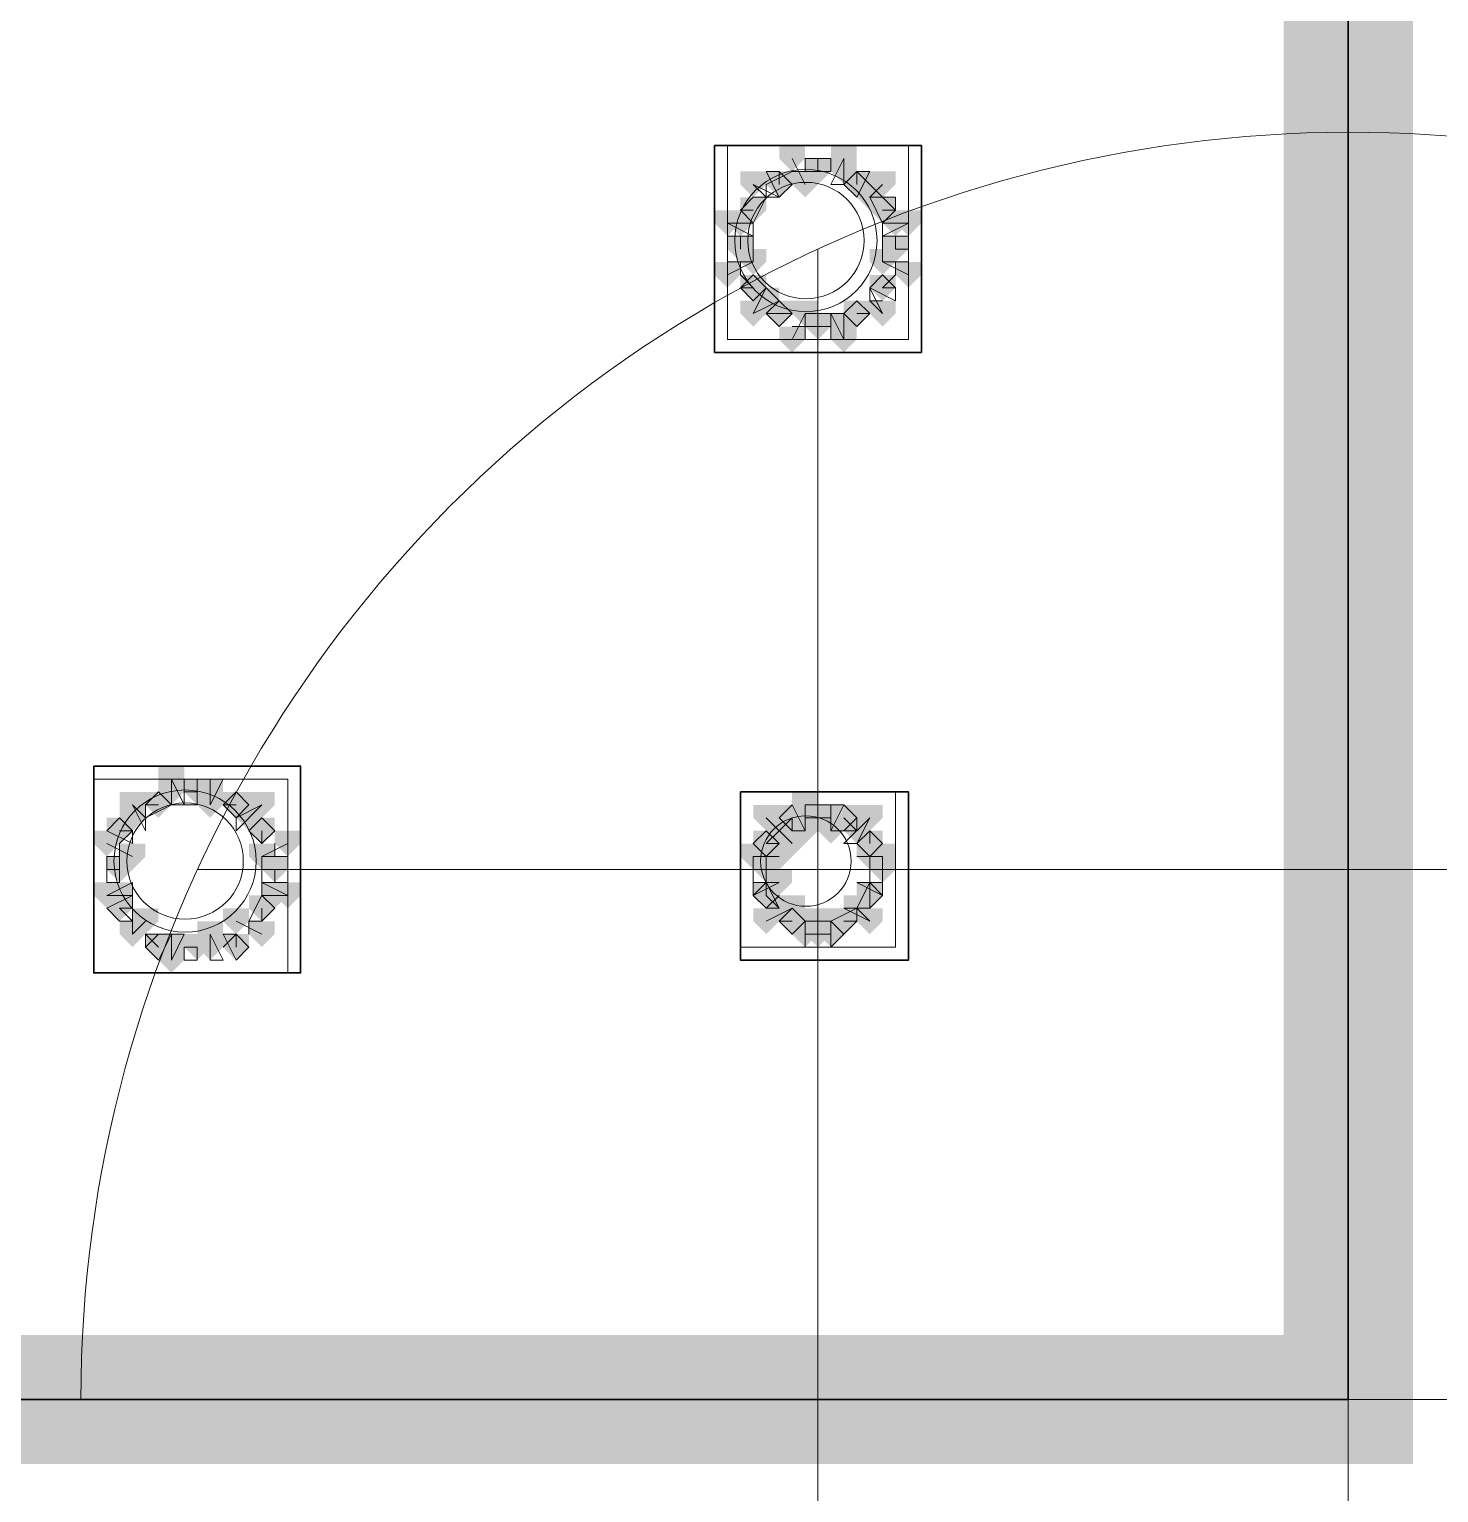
# Model space of a CAD drawing. Header units: millimetres. Extents: x 2315 to 4619, y 1334 to 1897.
# Drawn here: x 3969.79 to 3976.45, y 1541.26 to 1548.17 of the extents above; entities that cross this region are included whole.
import ezdxf

# ---------------------------------------------------------------- set-up
doc = ezdxf.new("R2010")
doc.units = ezdxf.units.MM
for name, color, linetype, true_color in [('PDF_10', 7, 'Continuous', 0x00b85c), ('PDF_AXIS', 7, 'Continuous', 0x00b85c), ('PDF_柱构件', 7, 'Continuous', 0x00b85c), ('PDF_转运站初步方案', 7, 'Continuous', 0x00b85c)]:
    doc.layers.add(name, color=color, linetype=linetype, true_color=true_color)
doc.layers.add('PDF_中心线层', color=1, linetype='Continuous')
doc.layers.add('PDF_粗实线层', color=7, linetype='Continuous')

msp = doc.modelspace()

# ---------------------------------------------------------------- hatches: boundary and pattern name
at = {"layer": 'PDF_10', "transparency": 33554559}
for points in [[(3973.5198, 1547.5601), (3973.4588, 1547.5601), (3973.4588, 1547.499), (3973.5198, 1547.4379), (3973.5809, 1547.499), (3973.5809, 1547.5601)], [(3973.5198, 1547.5601), (3973.4588, 1547.5601), (3973.4588, 1547.499), (3973.5198, 1547.4379), (3973.5809, 1547.499), (3973.5809, 1547.5601)], [(3973.3366, 1547.499), (3973.2755, 1547.499), (3973.2755, 1547.4379), (3973.3366, 1547.3768), (3973.3977, 1547.4379), (3973.3977, 1547.499)], [(3973.3366, 1547.499), (3973.2755, 1547.499), (3973.2755, 1547.4379), (3973.3366, 1547.3768), (3973.3977, 1547.4379), (3973.3977, 1547.499)], [(3973.7031, 1547.499), (3973.642, 1547.499), (3973.642, 1547.4379), (3973.7031, 1547.3768), (3973.7642, 1547.4379), (3973.7642, 1547.499)], [(3973.7031, 1547.499), (3973.642, 1547.499), (3973.642, 1547.4379), (3973.7031, 1547.3768), (3973.7642, 1547.4379), (3973.7642, 1547.499)], [(3973.2144, 1547.3768), (3973.1533, 1547.3768), (3973.1533, 1547.3157), (3973.2144, 1547.2547), (3973.2755, 1547.3157), (3973.2755, 1547.3768)], [(3973.2144, 1547.3768), (3973.1533, 1547.3768), (3973.1533, 1547.3157), (3973.2144, 1547.2547), (3973.2755, 1547.3157), (3973.2755, 1547.3768)], [(3973.8252, 1547.3768), (3973.7642, 1547.3768), (3973.7642, 1547.3157), (3973.8252, 1547.2547), (3973.8863, 1547.3157), (3973.8863, 1547.3768)], [(3973.8252, 1547.3768), (3973.7642, 1547.3768), (3973.7642, 1547.3157), (3973.8252, 1547.2547), (3973.8863, 1547.3157), (3973.8863, 1547.3768)], [(3973.1533, 1547.1936), (3973.0923, 1547.1936), (3973.0923, 1547.1325), (3973.1533, 1547.0714), (3973.2144, 1547.1325), (3973.2144, 1547.1936)], [(3973.1533, 1547.1936), (3973.0923, 1547.1936), (3973.0923, 1547.1325), (3973.1533, 1547.0714), (3973.2144, 1547.1325), (3973.2144, 1547.1936)], [(3973.1533, 1547.1936), (3973.0923, 1547.1936), (3973.0923, 1547.1325), (3973.1533, 1547.0714), (3973.2144, 1547.1325), (3973.2144, 1547.1936)], [(3973.8863, 1547.1936), (3973.8252, 1547.1936), (3973.8252, 1547.1325), (3973.8863, 1547.0714), (3973.9474, 1547.1325), (3973.9474, 1547.1936)], [(3973.8863, 1547.1936), (3973.8252, 1547.1936), (3973.8252, 1547.1325), (3973.8863, 1547.0714), (3973.9474, 1547.1325), (3973.9474, 1547.1936)], [(3973.2144, 1547.0103), (3973.1533, 1547.0103), (3973.1533, 1546.9493), (3973.2144, 1546.8882), (3973.2755, 1546.9493), (3973.2755, 1547.0103)], [(3973.2144, 1547.0103), (3973.1533, 1547.0103), (3973.1533, 1546.9493), (3973.2144, 1546.8882), (3973.2755, 1546.9493), (3973.2755, 1547.0103)], [(3973.8252, 1547.0103), (3973.7642, 1547.0103), (3973.7642, 1546.9493), (3973.8252, 1546.8882), (3973.8863, 1546.9493), (3973.8863, 1547.0103)], [(3973.8252, 1547.0103), (3973.7642, 1547.0103), (3973.7642, 1546.9493), (3973.8252, 1546.8882), (3973.8863, 1546.9493), (3973.8863, 1547.0103)], [(3973.3366, 1546.8882), (3973.2755, 1546.8882), (3973.2755, 1546.8271), (3973.3366, 1546.766), (3973.3977, 1546.8271), (3973.3977, 1546.8882)], [(3973.3366, 1546.8882), (3973.2755, 1546.8882), (3973.2755, 1546.8271), (3973.3366, 1546.766), (3973.3977, 1546.8271), (3973.3977, 1546.8882)], [(3973.3366, 1546.8882), (3973.2755, 1546.8882), (3973.2755, 1546.8271), (3973.3366, 1546.766), (3973.3977, 1546.8271), (3973.3977, 1546.8882)], [(3973.7031, 1546.8882), (3973.642, 1546.8882), (3973.642, 1546.8271), (3973.7031, 1546.766), (3973.7642, 1546.8271), (3973.7642, 1546.8882)], [(3973.7031, 1546.8882), (3973.642, 1546.8882), (3973.642, 1546.8271), (3973.7031, 1546.766), (3973.7642, 1546.8271), (3973.7642, 1546.8882)], [(3973.7031, 1546.8882), (3973.642, 1546.8882), (3973.642, 1546.8271), (3973.7031, 1546.766), (3973.7642, 1546.8271), (3973.7642, 1546.8882)], [(3973.5198, 1546.8271), (3973.4588, 1546.8271), (3973.4588, 1546.766), (3973.5198, 1546.7049), (3973.5809, 1546.766), (3973.5809, 1546.8271)], [(3973.5198, 1546.8271), (3973.4588, 1546.8271), (3973.4588, 1546.766), (3973.5198, 1546.7049), (3973.5809, 1546.766), (3973.5809, 1546.8271)], [(3973.5198, 1546.8271), (3973.4588, 1546.8271), (3973.4588, 1546.766), (3973.5198, 1546.7049), (3973.5809, 1546.766), (3973.5809, 1546.8271)], [(3970.5879, 1544.6282), (3970.5269, 1544.6282), (3970.5269, 1544.5671), (3970.5879, 1544.506), (3970.649, 1544.5671), (3970.649, 1544.6282)], [(3970.5879, 1544.6282), (3970.5269, 1544.6282), (3970.5269, 1544.5671), (3970.5879, 1544.506), (3970.649, 1544.5671), (3970.649, 1544.6282)], [(3970.5879, 1544.6282), (3970.5269, 1544.6282), (3970.5269, 1544.5671), (3970.5879, 1544.506), (3970.649, 1544.5671), (3970.649, 1544.6282)], [(3970.4047, 1544.5671), (3970.3436, 1544.5671), (3970.3436, 1544.506), (3970.4047, 1544.4449), (3970.4658, 1544.506), (3970.4658, 1544.5671)], [(3970.4047, 1544.5671), (3970.3436, 1544.5671), (3970.3436, 1544.506), (3970.4047, 1544.4449), (3970.4658, 1544.506), (3970.4658, 1544.5671)], [(3970.7712, 1544.5671), (3970.7101, 1544.5671), (3970.7101, 1544.506), (3970.7712, 1544.4449), (3970.8323, 1544.506), (3970.8323, 1544.5671)], [(3970.7712, 1544.5671), (3970.7101, 1544.5671), (3970.7101, 1544.506), (3970.7712, 1544.4449), (3970.8323, 1544.506), (3970.8323, 1544.5671)], [(3970.7712, 1544.5671), (3970.7101, 1544.5671), (3970.7101, 1544.506), (3970.7712, 1544.4449), (3970.8323, 1544.506), (3970.8323, 1544.5671)], [(3973.3977, 1544.506), (3973.3366, 1544.506), (3973.3366, 1544.4449), (3973.3977, 1544.3839), (3973.4588, 1544.4449), (3973.4588, 1544.506)], [(3973.3977, 1544.506), (3973.3366, 1544.506), (3973.3366, 1544.4449), (3973.3977, 1544.3839), (3973.4588, 1544.4449), (3973.4588, 1544.506)], [(3973.5198, 1544.506), (3973.4588, 1544.506), (3973.4588, 1544.4449), (3973.5198, 1544.3839), (3973.5809, 1544.4449), (3973.5809, 1544.506)], [(3973.5198, 1544.506), (3973.4588, 1544.506), (3973.4588, 1544.4449), (3973.5198, 1544.3839), (3973.5809, 1544.4449), (3973.5809, 1544.506)], [(3973.642, 1544.506), (3973.5809, 1544.506), (3973.5809, 1544.4449), (3973.642, 1544.3839), (3973.7031, 1544.4449), (3973.7031, 1544.506)], [(3973.642, 1544.506), (3973.5809, 1544.506), (3973.5809, 1544.4449), (3973.642, 1544.3839), (3973.7031, 1544.4449), (3973.7031, 1544.506)], [(3970.2215, 1544.4449), (3970.1604, 1544.4449), (3970.1604, 1544.3839), (3970.2215, 1544.3228), (3970.2825, 1544.3839), (3970.2825, 1544.4449)], [(3970.2215, 1544.4449), (3970.1604, 1544.4449), (3970.1604, 1544.3839), (3970.2215, 1544.3228), (3970.2825, 1544.3839), (3970.2825, 1544.4449)], [(3970.8933, 1544.4449), (3970.8323, 1544.4449), (3970.8323, 1544.3839), (3970.8933, 1544.3228), (3970.9544, 1544.3839), (3970.9544, 1544.4449)], [(3970.8933, 1544.4449), (3970.8323, 1544.4449), (3970.8323, 1544.3839), (3970.8933, 1544.3228), (3970.9544, 1544.3839), (3970.9544, 1544.4449)], [(3970.8933, 1544.4449), (3970.8323, 1544.4449), (3970.8323, 1544.3839), (3970.8933, 1544.3228), (3970.9544, 1544.3839), (3970.9544, 1544.4449)], [(3973.2755, 1544.3839), (3973.2144, 1544.3839), (3973.2144, 1544.3228), (3973.2755, 1544.2617), (3973.3366, 1544.3228), (3973.3366, 1544.3839)], [(3973.2755, 1544.3839), (3973.2144, 1544.3839), (3973.2144, 1544.3228), (3973.2755, 1544.2617), (3973.3366, 1544.3228), (3973.3366, 1544.3839)], [(3973.7642, 1544.3839), (3973.7031, 1544.3839), (3973.7031, 1544.3228), (3973.7642, 1544.2617), (3973.8252, 1544.3228), (3973.8252, 1544.3839)], [(3973.7642, 1544.3839), (3973.7031, 1544.3839), (3973.7031, 1544.3228), (3973.7642, 1544.2617), (3973.8252, 1544.3228), (3973.8252, 1544.3839)], [(3973.7642, 1544.3839), (3973.7031, 1544.3839), (3973.7031, 1544.3228), (3973.7642, 1544.2617), (3973.8252, 1544.3228), (3973.8252, 1544.3839)], [(3970.2215, 1544.2617), (3970.1604, 1544.2617), (3970.1604, 1544.2006), (3970.2215, 1544.1395), (3970.2825, 1544.2006), (3970.2825, 1544.2617)], [(3970.2215, 1544.2617), (3970.1604, 1544.2617), (3970.1604, 1544.2006), (3970.2215, 1544.1395), (3970.2825, 1544.2006), (3970.2825, 1544.2617)], [(3970.9544, 1544.2617), (3970.8933, 1544.2617), (3970.8933, 1544.2006), (3970.9544, 1544.1395), (3971.0155, 1544.2006), (3971.0155, 1544.2617)], [(3970.9544, 1544.2617), (3970.8933, 1544.2617), (3970.8933, 1544.2006), (3970.9544, 1544.1395), (3971.0155, 1544.2006), (3971.0155, 1544.2617)], [(3973.2755, 1544.2617), (3973.2144, 1544.2617), (3973.2144, 1544.2006), (3973.2755, 1544.1395), (3973.3366, 1544.2006), (3973.3366, 1544.2617)], [(3973.2755, 1544.2617), (3973.2144, 1544.2617), (3973.2144, 1544.2006), (3973.2755, 1544.1395), (3973.3366, 1544.2006), (3973.3366, 1544.2617)], [(3973.8252, 1544.2617), (3973.7642, 1544.2617), (3973.7642, 1544.2006), (3973.8252, 1544.1395), (3973.8863, 1544.2006), (3973.8863, 1544.2617)], [(3973.8252, 1544.2617), (3973.7642, 1544.2617), (3973.7642, 1544.2006), (3973.8252, 1544.1395), (3973.8863, 1544.2006), (3973.8863, 1544.2617)], [(3973.2755, 1544.1395), (3973.2144, 1544.1395), (3973.2144, 1544.0784), (3973.2755, 1544.0174), (3973.3366, 1544.0784), (3973.3366, 1544.1395)], [(3973.2755, 1544.1395), (3973.2144, 1544.1395), (3973.2144, 1544.0784), (3973.2755, 1544.0174), (3973.3366, 1544.0784), (3973.3366, 1544.1395)], [(3973.7642, 1544.1395), (3973.7031, 1544.1395), (3973.7031, 1544.0784), (3973.7642, 1544.0174), (3973.8252, 1544.0784), (3973.8252, 1544.1395)], [(3973.7642, 1544.1395), (3973.7031, 1544.1395), (3973.7031, 1544.0784), (3973.7642, 1544.0174), (3973.8252, 1544.0784), (3973.8252, 1544.1395)], [(3970.2215, 1544.0784), (3970.1604, 1544.0784), (3970.1604, 1544.0174), (3970.2215, 1543.9563), (3970.2825, 1544.0174), (3970.2825, 1544.0784)], [(3970.2215, 1544.0784), (3970.1604, 1544.0784), (3970.1604, 1544.0174), (3970.2215, 1543.9563), (3970.2825, 1544.0174), (3970.2825, 1544.0784)], [(3970.8933, 1544.0784), (3970.8323, 1544.0784), (3970.8323, 1544.0174), (3970.8933, 1543.9563), (3970.9544, 1544.0174), (3970.9544, 1544.0784)], [(3970.8933, 1544.0784), (3970.8323, 1544.0784), (3970.8323, 1544.0174), (3970.8933, 1543.9563), (3970.9544, 1544.0174), (3970.9544, 1544.0784)], [(3970.8933, 1544.0784), (3970.8323, 1544.0784), (3970.8323, 1544.0174), (3970.8933, 1543.9563), (3970.9544, 1544.0174), (3970.9544, 1544.0784)], [(3973.3977, 1544.0174), (3973.3366, 1544.0174), (3973.3366, 1543.9563), (3973.3977, 1543.8952), (3973.4588, 1543.9563), (3973.4588, 1544.0174)], [(3973.3977, 1544.0174), (3973.3366, 1544.0174), (3973.3366, 1543.9563), (3973.3977, 1543.8952), (3973.4588, 1543.9563), (3973.4588, 1544.0174)], [(3973.3977, 1544.0174), (3973.3366, 1544.0174), (3973.3366, 1543.9563), (3973.3977, 1543.8952), (3973.4588, 1543.9563), (3973.4588, 1544.0174)], [(3973.642, 1544.0174), (3973.5809, 1544.0174), (3973.5809, 1543.9563), (3973.642, 1543.8952), (3973.7031, 1543.9563), (3973.7031, 1544.0174)], [(3973.642, 1544.0174), (3973.5809, 1544.0174), (3973.5809, 1543.9563), (3973.642, 1543.8952), (3973.7031, 1543.9563), (3973.7031, 1544.0174)], [(3973.5198, 1543.9563), (3973.4588, 1543.9563), (3973.4588, 1543.8952), (3973.5198, 1543.8341), (3973.5809, 1543.8952), (3973.5809, 1543.9563)], [(3973.5198, 1543.9563), (3973.4588, 1543.9563), (3973.4588, 1543.8952), (3973.5198, 1543.8341), (3973.5809, 1543.8952), (3973.5809, 1543.9563)], [(3970.4047, 1543.8952), (3970.3436, 1543.8952), (3970.3436, 1543.8341), (3970.4047, 1543.773), (3970.4658, 1543.8341), (3970.4658, 1543.8952)], [(3970.4047, 1543.8952), (3970.3436, 1543.8952), (3970.3436, 1543.8341), (3970.4047, 1543.773), (3970.4658, 1543.8341), (3970.4658, 1543.8952)], [(3970.5879, 1543.8952), (3970.5269, 1543.8952), (3970.5269, 1543.8341), (3970.5879, 1543.773), (3970.649, 1543.8341), (3970.649, 1543.8952)], [(3970.5879, 1543.8952), (3970.5269, 1543.8952), (3970.5269, 1543.8341), (3970.5879, 1543.773), (3970.649, 1543.8341), (3970.649, 1543.8952)], [(3970.7712, 1543.8952), (3970.7101, 1543.8952), (3970.7101, 1543.8341), (3970.7712, 1543.773), (3970.8323, 1543.8341), (3970.8323, 1543.8952)], [(3970.7712, 1543.8952), (3970.7101, 1543.8952), (3970.7101, 1543.8341), (3970.7712, 1543.773), (3970.8323, 1543.8341), (3970.8323, 1543.8952)]]:
    msp.add_hatch(color=6, dxfattribs=at).paths.add_polyline_path(points)
at = {"layer": 'PDF_柱构件', "transparency": 33554559}
for points in [[(3973.3977, 1547.6211), (3973.3366, 1547.6211), (3973.3366, 1547.5601), (3973.3977, 1547.499), (3973.4588, 1547.5601), (3973.4588, 1547.6211)], [(3973.642, 1547.6211), (3973.5809, 1547.6211), (3973.5809, 1547.5601), (3973.642, 1547.499), (3973.7031, 1547.5601), (3973.7031, 1547.6211)], [(3973.642, 1547.5601), (3973.5809, 1547.5601), (3973.5809, 1547.499), (3973.642, 1547.4379), (3973.7031, 1547.499), (3973.7031, 1547.5601)], [(3973.2144, 1547.499), (3973.1533, 1547.499), (3973.1533, 1547.4379), (3973.2144, 1547.3768), (3973.2755, 1547.4379), (3973.2755, 1547.499)], [(3973.4588, 1547.499), (3973.3977, 1547.499), (3973.3977, 1547.4379), (3973.4588, 1547.3768), (3973.5198, 1547.4379), (3973.5198, 1547.499)], [(3973.7642, 1547.4379), (3973.7031, 1547.4379), (3973.7031, 1547.3768), (3973.7642, 1547.3157), (3973.8252, 1547.3768), (3973.8252, 1547.4379)], [(3973.8252, 1547.499), (3973.7642, 1547.499), (3973.7642, 1547.4379), (3973.8252, 1547.3768), (3973.8863, 1547.4379), (3973.8863, 1547.499)], [(3973.0923, 1547.3157), (3973.0312, 1547.3157), (3973.0312, 1547.2547), (3973.0923, 1547.1936), (3973.1533, 1547.2547), (3973.1533, 1547.3157)], [(3973.1533, 1547.3157), (3973.0923, 1547.3157), (3973.0923, 1547.2547), (3973.1533, 1547.1936), (3973.2144, 1547.2547), (3973.2144, 1547.3157)], [(3973.8863, 1547.3157), (3973.8252, 1547.3157), (3973.8252, 1547.2547), (3973.8863, 1547.1936), (3973.9474, 1547.2547), (3973.9474, 1547.3157)], [(3973.9474, 1547.3157), (3973.8863, 1547.3157), (3973.8863, 1547.2547), (3973.9474, 1547.1936), (3974.0085, 1547.2547), (3974.0085, 1547.3157)], [(3973.2144, 1547.1325), (3973.1533, 1547.1325), (3973.1533, 1547.0714), (3973.2144, 1547.0103), (3973.2755, 1547.0714), (3973.2755, 1547.1325)], [(3973.8252, 1547.1325), (3973.7642, 1547.1325), (3973.7642, 1547.0714), (3973.8252, 1547.0103), (3973.8863, 1547.0714), (3973.8863, 1547.1325)], [(3973.0923, 1547.0714), (3973.0312, 1547.0714), (3973.0312, 1547.0103), (3973.0923, 1546.9493), (3973.1533, 1547.0103), (3973.1533, 1547.0714)], [(3973.9474, 1547.0714), (3973.8863, 1547.0714), (3973.8863, 1547.0103), (3973.9474, 1546.9493), (3974.0085, 1547.0103), (3974.0085, 1547.0714)], [(3973.2144, 1546.8882), (3973.1533, 1546.8882), (3973.1533, 1546.8271), (3973.2144, 1546.766), (3973.2755, 1546.8271), (3973.2755, 1546.8882)], [(3973.2755, 1546.9493), (3973.2144, 1546.9493), (3973.2144, 1546.8882), (3973.2755, 1546.8271), (3973.3366, 1546.8882), (3973.3366, 1546.9493)], [(3973.4588, 1546.8882), (3973.3977, 1546.8882), (3973.3977, 1546.8271), (3973.4588, 1546.766), (3973.5198, 1546.8271), (3973.5198, 1546.8882)], [(3973.8252, 1546.8882), (3973.7642, 1546.8882), (3973.7642, 1546.8271), (3973.8252, 1546.766), (3973.8863, 1546.8271), (3973.8863, 1546.8882)], [(3973.642, 1546.8271), (3973.5809, 1546.8271), (3973.5809, 1546.766), (3973.642, 1546.7049), (3973.7031, 1546.766), (3973.7031, 1546.8271)], [(3973.3977, 1546.766), (3973.3366, 1546.766), (3973.3366, 1546.7049), (3973.3977, 1546.6439), (3973.4588, 1546.7049), (3973.4588, 1546.766)], [(3973.642, 1546.766), (3973.5809, 1546.766), (3973.5809, 1546.7049), (3973.642, 1546.6439), (3973.7031, 1546.7049), (3973.7031, 1546.766)], [(3970.4658, 1544.6893), (3970.4047, 1544.6893), (3970.4047, 1544.6282), (3970.4658, 1544.5671), (3970.5269, 1544.6282), (3970.5269, 1544.6893)], [(3970.4658, 1544.6282), (3970.4047, 1544.6282), (3970.4047, 1544.5671), (3970.4658, 1544.506), (3970.5269, 1544.5671), (3970.5269, 1544.6282)], [(3970.649, 1544.6282), (3970.5879, 1544.6282), (3970.5879, 1544.5671), (3970.649, 1544.506), (3970.7101, 1544.5671), (3970.7101, 1544.6282)], [(3970.2825, 1544.5671), (3970.2215, 1544.5671), (3970.2215, 1544.506), (3970.2825, 1544.4449), (3970.3436, 1544.506), (3970.3436, 1544.5671)], [(3970.649, 1544.5671), (3970.5879, 1544.5671), (3970.5879, 1544.506), (3970.649, 1544.4449), (3970.7101, 1544.506), (3970.7101, 1544.5671)], [(3970.8933, 1544.5671), (3970.8323, 1544.5671), (3970.8323, 1544.506), (3970.8933, 1544.4449), (3970.9544, 1544.506), (3970.9544, 1544.5671)], [(3973.4588, 1544.5671), (3973.3977, 1544.5671), (3973.3977, 1544.506), (3973.4588, 1544.4449), (3973.5198, 1544.506), (3973.5198, 1544.5671)], [(3970.2825, 1544.506), (3970.2215, 1544.506), (3970.2215, 1544.4449), (3970.2825, 1544.3839), (3970.3436, 1544.4449), (3970.3436, 1544.506)], [(3970.8323, 1544.506), (3970.7712, 1544.506), (3970.7712, 1544.4449), (3970.8323, 1544.3839), (3970.8933, 1544.4449), (3970.8933, 1544.506)], [(3973.2755, 1544.506), (3973.2144, 1544.506), (3973.2144, 1544.4449), (3973.2755, 1544.3839), (3973.3366, 1544.4449), (3973.3366, 1544.506)], [(3973.4588, 1544.506), (3973.3977, 1544.506), (3973.3977, 1544.4449), (3973.4588, 1544.3839), (3973.5198, 1544.4449), (3973.5198, 1544.506)], [(3973.5809, 1544.506), (3973.5198, 1544.506), (3973.5198, 1544.4449), (3973.5809, 1544.3839), (3973.642, 1544.4449), (3973.642, 1544.506)], [(3973.7642, 1544.506), (3973.7031, 1544.506), (3973.7031, 1544.4449), (3973.7642, 1544.3839), (3973.8252, 1544.4449), (3973.8252, 1544.506)], [(3973.3366, 1544.4449), (3973.2755, 1544.4449), (3973.2755, 1544.3839), (3973.3366, 1544.3228), (3973.3977, 1544.3839), (3973.3977, 1544.4449)], [(3973.4588, 1544.4449), (3973.3977, 1544.4449), (3973.3977, 1544.3839), (3973.4588, 1544.3228), (3973.5198, 1544.3839), (3973.5198, 1544.4449)], [(3973.5809, 1544.4449), (3973.5198, 1544.4449), (3973.5198, 1544.3839), (3973.5809, 1544.3228), (3973.642, 1544.3839), (3973.642, 1544.4449)], [(3973.7031, 1544.4449), (3973.642, 1544.4449), (3973.642, 1544.3839), (3973.7031, 1544.3228), (3973.7642, 1544.3839), (3973.7642, 1544.4449)], [(3970.1604, 1544.3839), (3970.0993, 1544.3839), (3970.0993, 1544.3228), (3970.1604, 1544.2617), (3970.2215, 1544.3228), (3970.2215, 1544.3839)], [(3971.0155, 1544.3839), (3970.9544, 1544.3839), (3970.9544, 1544.3228), (3971.0155, 1544.2617), (3971.0766, 1544.3228), (3971.0766, 1544.3839)], [(3973.3977, 1544.3839), (3973.3366, 1544.3839), (3973.3366, 1544.3228), (3973.3977, 1544.2617), (3973.4588, 1544.3228), (3973.4588, 1544.3839)], [(3970.2825, 1544.3228), (3970.2215, 1544.3228), (3970.2215, 1544.2617), (3970.2825, 1544.2006), (3970.3436, 1544.2617), (3970.3436, 1544.3228)], [(3970.8933, 1544.3228), (3970.8323, 1544.3228), (3970.8323, 1544.2617), (3970.8933, 1544.2006), (3970.9544, 1544.2617), (3970.9544, 1544.3228)], [(3973.2144, 1544.3228), (3973.1533, 1544.3228), (3973.1533, 1544.2617), (3973.2144, 1544.2006), (3973.2755, 1544.2617), (3973.2755, 1544.3228)], [(3973.2755, 1544.3228), (3973.2144, 1544.3228), (3973.2144, 1544.2617), (3973.2755, 1544.2006), (3973.3366, 1544.2617), (3973.3366, 1544.3228)], [(3973.3366, 1544.3228), (3973.2755, 1544.3228), (3973.2755, 1544.2617), (3973.3366, 1544.2006), (3973.3977, 1544.2617), (3973.3977, 1544.3228)], [(3973.7642, 1544.3228), (3973.7031, 1544.3228), (3973.7031, 1544.2617), (3973.7642, 1544.2006), (3973.8252, 1544.2617), (3973.8252, 1544.3228)], [(3973.8252, 1544.3228), (3973.7642, 1544.3228), (3973.7642, 1544.2617), (3973.8252, 1544.2006), (3973.8863, 1544.2617), (3973.8863, 1544.3228)], [(3973.3366, 1544.2006), (3973.2755, 1544.2006), (3973.2755, 1544.1395), (3973.3366, 1544.0784), (3973.3977, 1544.1395), (3973.3977, 1544.2006)], [(3970.1604, 1544.1395), (3970.0993, 1544.1395), (3970.0993, 1544.0784), (3970.1604, 1544.0174), (3970.2215, 1544.0784), (3970.2215, 1544.1395)], [(3970.2215, 1544.1395), (3970.1604, 1544.1395), (3970.1604, 1544.0784), (3970.2215, 1544.0174), (3970.2825, 1544.0784), (3970.2825, 1544.1395)], [(3970.9544, 1544.1395), (3970.8933, 1544.1395), (3970.8933, 1544.0784), (3970.9544, 1544.0174), (3971.0155, 1544.0784), (3971.0155, 1544.1395)], [(3971.0155, 1544.1395), (3970.9544, 1544.1395), (3970.9544, 1544.0784), (3971.0155, 1544.0174), (3971.0766, 1544.0784), (3971.0766, 1544.1395)], [(3973.3366, 1544.0784), (3973.2755, 1544.0784), (3973.2755, 1544.0174), (3973.3366, 1543.9563), (3973.3977, 1544.0174), (3973.3977, 1544.0784)], [(3973.3977, 1544.0784), (3973.3366, 1544.0784), (3973.3366, 1544.0174), (3973.3977, 1543.9563), (3973.4588, 1544.0174), (3973.4588, 1544.0784)], [(3973.7031, 1544.0784), (3973.642, 1544.0784), (3973.642, 1544.0174), (3973.7031, 1543.9563), (3973.7642, 1544.0174), (3973.7642, 1544.0784)], [(3970.3436, 1544.0174), (3970.2825, 1544.0174), (3970.2825, 1543.9563), (3970.3436, 1543.8952), (3970.4047, 1543.9563), (3970.4047, 1544.0174)], [(3970.7712, 1544.0174), (3970.7101, 1544.0174), (3970.7101, 1543.9563), (3970.7712, 1543.8952), (3970.8323, 1543.9563), (3970.8323, 1544.0174)], [(3973.2755, 1544.0174), (3973.2144, 1544.0174), (3973.2144, 1543.9563), (3973.2755, 1543.8952), (3973.3366, 1543.9563), (3973.3366, 1544.0174)], [(3973.4588, 1544.0174), (3973.3977, 1544.0174), (3973.3977, 1543.9563), (3973.4588, 1543.8952), (3973.5198, 1543.9563), (3973.5198, 1544.0174)], [(3973.5809, 1544.0174), (3973.5198, 1544.0174), (3973.5198, 1543.9563), (3973.5809, 1543.8952), (3973.642, 1543.9563), (3973.642, 1544.0174)], [(3973.7642, 1544.0174), (3973.7031, 1544.0174), (3973.7031, 1543.9563), (3973.7642, 1543.8952), (3973.8252, 1543.9563), (3973.8252, 1544.0174)], [(3970.2825, 1543.9563), (3970.2215, 1543.9563), (3970.2215, 1543.8952), (3970.2825, 1543.8341), (3970.3436, 1543.8952), (3970.3436, 1543.9563)], [(3970.649, 1543.9563), (3970.5879, 1543.9563), (3970.5879, 1543.8952), (3970.649, 1543.8341), (3970.7101, 1543.8952), (3970.7101, 1543.9563)], [(3970.8933, 1543.9563), (3970.8323, 1543.9563), (3970.8323, 1543.8952), (3970.8933, 1543.8341), (3970.9544, 1543.8952), (3970.9544, 1543.9563)], [(3973.4588, 1543.9563), (3973.3977, 1543.9563), (3973.3977, 1543.8952), (3973.4588, 1543.8341), (3973.5198, 1543.8952), (3973.5198, 1543.9563)], [(3973.5809, 1543.9563), (3973.5198, 1543.9563), (3973.5198, 1543.8952), (3973.5809, 1543.8341), (3973.642, 1543.8952), (3973.642, 1543.9563)], [(3970.4658, 1543.8952), (3970.4047, 1543.8952), (3970.4047, 1543.8341), (3970.4658, 1543.773), (3970.5269, 1543.8341), (3970.5269, 1543.8952)], [(3970.649, 1543.8952), (3970.5879, 1543.8952), (3970.5879, 1543.8341), (3970.649, 1543.773), (3970.7101, 1543.8341), (3970.7101, 1543.8952)], [(3970.4658, 1543.8341), (3970.4047, 1543.8341), (3970.4047, 1543.773), (3970.4658, 1543.712), (3970.5269, 1543.773), (3970.5269, 1543.8341)]]:
    msp.add_hatch(color=6, dxfattribs=at).paths.add_polyline_path(points)
at = {"layer": 'PDF_粗实线层', "transparency": 33554559}
msp.add_hatch(color=256, dxfattribs=at).paths.add_polyline_path([(3976.3296, 1554.7066), (3975.7188, 1554.7066), (3975.7188, 1542.0017), (3920.3182, 1542.0017), (3920.3182, 1554.7066), (3919.7074, 1554.7066), (3919.7074, 1541.3909), (3976.3296, 1541.3909)])
at = {"layer": 'PDF_转运站初步方案', "transparency": 33554559}
for points in [[(3973.5198, 1547.5601), (3973.4588, 1547.5601), (3973.4588, 1547.499), (3973.5198, 1547.4379), (3973.5809, 1547.499), (3973.5809, 1547.5601)], [(3973.5198, 1547.5601), (3973.4588, 1547.5601), (3973.4588, 1547.499), (3973.5198, 1547.4379), (3973.5809, 1547.499), (3973.5809, 1547.5601)], [(3973.3366, 1547.499), (3973.2755, 1547.499), (3973.2755, 1547.4379), (3973.3366, 1547.3768), (3973.3977, 1547.4379), (3973.3977, 1547.499)], [(3973.3366, 1547.499), (3973.2755, 1547.499), (3973.2755, 1547.4379), (3973.3366, 1547.3768), (3973.3977, 1547.4379), (3973.3977, 1547.499)], [(3973.7031, 1547.499), (3973.642, 1547.499), (3973.642, 1547.4379), (3973.7031, 1547.3768), (3973.7642, 1547.4379), (3973.7642, 1547.499)], [(3973.7031, 1547.499), (3973.642, 1547.499), (3973.642, 1547.4379), (3973.7031, 1547.3768), (3973.7642, 1547.4379), (3973.7642, 1547.499)], [(3973.2144, 1547.3768), (3973.1533, 1547.3768), (3973.1533, 1547.3157), (3973.2144, 1547.2547), (3973.2755, 1547.3157), (3973.2755, 1547.3768)], [(3973.2144, 1547.3768), (3973.1533, 1547.3768), (3973.1533, 1547.3157), (3973.2144, 1547.2547), (3973.2755, 1547.3157), (3973.2755, 1547.3768)], [(3973.8252, 1547.3768), (3973.7642, 1547.3768), (3973.7642, 1547.3157), (3973.8252, 1547.2547), (3973.8863, 1547.3157), (3973.8863, 1547.3768)], [(3973.8252, 1547.3768), (3973.7642, 1547.3768), (3973.7642, 1547.3157), (3973.8252, 1547.2547), (3973.8863, 1547.3157), (3973.8863, 1547.3768)], [(3973.1533, 1547.1936), (3973.0923, 1547.1936), (3973.0923, 1547.1325), (3973.1533, 1547.0714), (3973.2144, 1547.1325), (3973.2144, 1547.1936)], [(3973.1533, 1547.1936), (3973.0923, 1547.1936), (3973.0923, 1547.1325), (3973.1533, 1547.0714), (3973.2144, 1547.1325), (3973.2144, 1547.1936)], [(3973.8863, 1547.1936), (3973.8252, 1547.1936), (3973.8252, 1547.1325), (3973.8863, 1547.0714), (3973.9474, 1547.1325), (3973.9474, 1547.1936)], [(3973.8863, 1547.1936), (3973.8252, 1547.1936), (3973.8252, 1547.1325), (3973.8863, 1547.0714), (3973.9474, 1547.1325), (3973.9474, 1547.1936)], [(3973.2144, 1547.0103), (3973.1533, 1547.0103), (3973.1533, 1546.9493), (3973.2144, 1546.8882), (3973.2755, 1546.9493), (3973.2755, 1547.0103)], [(3973.2144, 1547.0103), (3973.1533, 1547.0103), (3973.1533, 1546.9493), (3973.2144, 1546.8882), (3973.2755, 1546.9493), (3973.2755, 1547.0103)], [(3973.8252, 1547.0103), (3973.7642, 1547.0103), (3973.7642, 1546.9493), (3973.8252, 1546.8882), (3973.8863, 1546.9493), (3973.8863, 1547.0103)], [(3973.8252, 1547.0103), (3973.7642, 1547.0103), (3973.7642, 1546.9493), (3973.8252, 1546.8882), (3973.8863, 1546.9493), (3973.8863, 1547.0103)], [(3973.3366, 1546.8882), (3973.2755, 1546.8882), (3973.2755, 1546.8271), (3973.3366, 1546.766), (3973.3977, 1546.8271), (3973.3977, 1546.8882)], [(3973.3366, 1546.8882), (3973.2755, 1546.8882), (3973.2755, 1546.8271), (3973.3366, 1546.766), (3973.3977, 1546.8271), (3973.3977, 1546.8882)], [(3973.7031, 1546.8882), (3973.642, 1546.8882), (3973.642, 1546.8271), (3973.7031, 1546.766), (3973.7642, 1546.8271), (3973.7642, 1546.8882)], [(3973.7031, 1546.8882), (3973.642, 1546.8882), (3973.642, 1546.8271), (3973.7031, 1546.766), (3973.7642, 1546.8271), (3973.7642, 1546.8882)], [(3973.5198, 1546.8271), (3973.4588, 1546.8271), (3973.4588, 1546.766), (3973.5198, 1546.7049), (3973.5809, 1546.766), (3973.5809, 1546.8271)], [(3973.5198, 1546.8271), (3973.4588, 1546.8271), (3973.4588, 1546.766), (3973.5198, 1546.7049), (3973.5809, 1546.766), (3973.5809, 1546.8271)], [(3970.5879, 1544.6282), (3970.5269, 1544.6282), (3970.5269, 1544.5671), (3970.5879, 1544.506), (3970.649, 1544.5671), (3970.649, 1544.6282)], [(3970.5879, 1544.6282), (3970.5269, 1544.6282), (3970.5269, 1544.5671), (3970.5879, 1544.506), (3970.649, 1544.5671), (3970.649, 1544.6282)], [(3970.4047, 1544.5671), (3970.3436, 1544.5671), (3970.3436, 1544.506), (3970.4047, 1544.4449), (3970.4658, 1544.506), (3970.4658, 1544.5671)], [(3970.4047, 1544.5671), (3970.3436, 1544.5671), (3970.3436, 1544.506), (3970.4047, 1544.4449), (3970.4658, 1544.506), (3970.4658, 1544.5671)], [(3970.7712, 1544.5671), (3970.7101, 1544.5671), (3970.7101, 1544.506), (3970.7712, 1544.4449), (3970.8323, 1544.506), (3970.8323, 1544.5671)], [(3970.7712, 1544.5671), (3970.7101, 1544.5671), (3970.7101, 1544.506), (3970.7712, 1544.4449), (3970.8323, 1544.506), (3970.8323, 1544.5671)], [(3973.3977, 1544.506), (3973.3366, 1544.506), (3973.3366, 1544.4449), (3973.3977, 1544.3839), (3973.4588, 1544.4449), (3973.4588, 1544.506)], [(3973.3977, 1544.506), (3973.3366, 1544.506), (3973.3366, 1544.4449), (3973.3977, 1544.3839), (3973.4588, 1544.4449), (3973.4588, 1544.506)], [(3973.5198, 1544.506), (3973.4588, 1544.506), (3973.4588, 1544.4449), (3973.5198, 1544.3839), (3973.5809, 1544.4449), (3973.5809, 1544.506)], [(3973.5198, 1544.506), (3973.4588, 1544.506), (3973.4588, 1544.4449), (3973.5198, 1544.3839), (3973.5809, 1544.4449), (3973.5809, 1544.506)], [(3973.642, 1544.506), (3973.5809, 1544.506), (3973.5809, 1544.4449), (3973.642, 1544.3839), (3973.7031, 1544.4449), (3973.7031, 1544.506)], [(3973.642, 1544.506), (3973.5809, 1544.506), (3973.5809, 1544.4449), (3973.642, 1544.3839), (3973.7031, 1544.4449), (3973.7031, 1544.506)], [(3970.2215, 1544.4449), (3970.1604, 1544.4449), (3970.1604, 1544.3839), (3970.2215, 1544.3228), (3970.2825, 1544.3839), (3970.2825, 1544.4449)], [(3970.2215, 1544.4449), (3970.1604, 1544.4449), (3970.1604, 1544.3839), (3970.2215, 1544.3228), (3970.2825, 1544.3839), (3970.2825, 1544.4449)], [(3970.8933, 1544.4449), (3970.8323, 1544.4449), (3970.8323, 1544.3839), (3970.8933, 1544.3228), (3970.9544, 1544.3839), (3970.9544, 1544.4449)], [(3970.8933, 1544.4449), (3970.8323, 1544.4449), (3970.8323, 1544.3839), (3970.8933, 1544.3228), (3970.9544, 1544.3839), (3970.9544, 1544.4449)], [(3973.2755, 1544.3839), (3973.2144, 1544.3839), (3973.2144, 1544.3228), (3973.2755, 1544.2617), (3973.3366, 1544.3228), (3973.3366, 1544.3839)], [(3973.2755, 1544.3839), (3973.2144, 1544.3839), (3973.2144, 1544.3228), (3973.2755, 1544.2617), (3973.3366, 1544.3228), (3973.3366, 1544.3839)], [(3973.7642, 1544.3839), (3973.7031, 1544.3839), (3973.7031, 1544.3228), (3973.7642, 1544.2617), (3973.8252, 1544.3228), (3973.8252, 1544.3839)], [(3973.7642, 1544.3839), (3973.7031, 1544.3839), (3973.7031, 1544.3228), (3973.7642, 1544.2617), (3973.8252, 1544.3228), (3973.8252, 1544.3839)], [(3970.2215, 1544.2617), (3970.1604, 1544.2617), (3970.1604, 1544.2006), (3970.2215, 1544.1395), (3970.2825, 1544.2006), (3970.2825, 1544.2617)], [(3970.2215, 1544.2617), (3970.1604, 1544.2617), (3970.1604, 1544.2006), (3970.2215, 1544.1395), (3970.2825, 1544.2006), (3970.2825, 1544.2617)], [(3970.9544, 1544.2617), (3970.8933, 1544.2617), (3970.8933, 1544.2006), (3970.9544, 1544.1395), (3971.0155, 1544.2006), (3971.0155, 1544.2617)], [(3970.9544, 1544.2617), (3970.8933, 1544.2617), (3970.8933, 1544.2006), (3970.9544, 1544.1395), (3971.0155, 1544.2006), (3971.0155, 1544.2617)], [(3973.2755, 1544.2617), (3973.2144, 1544.2617), (3973.2144, 1544.2006), (3973.2755, 1544.1395), (3973.3366, 1544.2006), (3973.3366, 1544.2617)], [(3973.2755, 1544.2617), (3973.2144, 1544.2617), (3973.2144, 1544.2006), (3973.2755, 1544.1395), (3973.3366, 1544.2006), (3973.3366, 1544.2617)], [(3973.8252, 1544.2617), (3973.7642, 1544.2617), (3973.7642, 1544.2006), (3973.8252, 1544.1395), (3973.8863, 1544.2006), (3973.8863, 1544.2617)], [(3973.8252, 1544.2617), (3973.7642, 1544.2617), (3973.7642, 1544.2006), (3973.8252, 1544.1395), (3973.8863, 1544.2006), (3973.8863, 1544.2617)], [(3973.2755, 1544.1395), (3973.2144, 1544.1395), (3973.2144, 1544.0784), (3973.2755, 1544.0174), (3973.3366, 1544.0784), (3973.3366, 1544.1395)], [(3973.2755, 1544.1395), (3973.2144, 1544.1395), (3973.2144, 1544.0784), (3973.2755, 1544.0174), (3973.3366, 1544.0784), (3973.3366, 1544.1395)], [(3973.7642, 1544.1395), (3973.7031, 1544.1395), (3973.7031, 1544.0784), (3973.7642, 1544.0174), (3973.8252, 1544.0784), (3973.8252, 1544.1395)], [(3973.7642, 1544.1395), (3973.7031, 1544.1395), (3973.7031, 1544.0784), (3973.7642, 1544.0174), (3973.8252, 1544.0784), (3973.8252, 1544.1395)], [(3970.2215, 1544.0784), (3970.1604, 1544.0784), (3970.1604, 1544.0174), (3970.2215, 1543.9563), (3970.2825, 1544.0174), (3970.2825, 1544.0784)], [(3970.2215, 1544.0784), (3970.1604, 1544.0784), (3970.1604, 1544.0174), (3970.2215, 1543.9563), (3970.2825, 1544.0174), (3970.2825, 1544.0784)], [(3970.8933, 1544.0784), (3970.8323, 1544.0784), (3970.8323, 1544.0174), (3970.8933, 1543.9563), (3970.9544, 1544.0174), (3970.9544, 1544.0784)], [(3970.8933, 1544.0784), (3970.8323, 1544.0784), (3970.8323, 1544.0174), (3970.8933, 1543.9563), (3970.9544, 1544.0174), (3970.9544, 1544.0784)], [(3973.3977, 1544.0174), (3973.3366, 1544.0174), (3973.3366, 1543.9563), (3973.3977, 1543.8952), (3973.4588, 1543.9563), (3973.4588, 1544.0174)], [(3973.3977, 1544.0174), (3973.3366, 1544.0174), (3973.3366, 1543.9563), (3973.3977, 1543.8952), (3973.4588, 1543.9563), (3973.4588, 1544.0174)], [(3973.642, 1544.0174), (3973.5809, 1544.0174), (3973.5809, 1543.9563), (3973.642, 1543.8952), (3973.7031, 1543.9563), (3973.7031, 1544.0174)], [(3973.642, 1544.0174), (3973.5809, 1544.0174), (3973.5809, 1543.9563), (3973.642, 1543.8952), (3973.7031, 1543.9563), (3973.7031, 1544.0174)], [(3973.5198, 1543.9563), (3973.4588, 1543.9563), (3973.4588, 1543.8952), (3973.5198, 1543.8341), (3973.5809, 1543.8952), (3973.5809, 1543.9563)], [(3973.5198, 1543.9563), (3973.4588, 1543.9563), (3973.4588, 1543.8952), (3973.5198, 1543.8341), (3973.5809, 1543.8952), (3973.5809, 1543.9563)], [(3970.4047, 1543.8952), (3970.3436, 1543.8952), (3970.3436, 1543.8341), (3970.4047, 1543.773), (3970.4658, 1543.8341), (3970.4658, 1543.8952)], [(3970.4047, 1543.8952), (3970.3436, 1543.8952), (3970.3436, 1543.8341), (3970.4047, 1543.773), (3970.4658, 1543.8341), (3970.4658, 1543.8952)], [(3970.5879, 1543.8952), (3970.5269, 1543.8952), (3970.5269, 1543.8341), (3970.5879, 1543.773), (3970.649, 1543.8341), (3970.649, 1543.8952)], [(3970.5879, 1543.8952), (3970.5269, 1543.8952), (3970.5269, 1543.8341), (3970.5879, 1543.773), (3970.649, 1543.8341), (3970.649, 1543.8952)], [(3970.7712, 1543.8952), (3970.7101, 1543.8952), (3970.7101, 1543.8341), (3970.7712, 1543.773), (3970.8323, 1543.8341), (3970.8323, 1543.8952)], [(3970.7712, 1543.8952), (3970.7101, 1543.8952), (3970.7101, 1543.8341), (3970.7712, 1543.773), (3970.8323, 1543.8341), (3970.8323, 1543.8952)]]:
    msp.add_hatch(color=6, dxfattribs=at).paths.add_polyline_path(points)

# ---------------------------------------------------------------- linework, layer by layer
at = {"layer": 'PDF_10', "color": 6, "lineweight": 18}
for points in [[(3973.5198, 1547.499), (3973.5198, 1547.5601)], [(3973.3977, 1547.499), (3973.2755, 1547.4379)], [(3973.3366, 1547.4379), (3973.3366, 1547.499)], [(3973.5809, 1547.499), (3973.4588, 1547.499)], [(3973.7642, 1547.4379), (3973.7031, 1547.499), (3973.7031, 1547.4379)], [(3973.2144, 1547.3768), (3973.1533, 1547.3157), (3973.2144, 1547.3157)], [(3973.8252, 1547.3157), (3973.8863, 1547.3157), (3973.8252, 1547.3768)], [(3973.1533, 1547.1936), (3973.1533, 1547.1325)], [(3973.9474, 1547.1325), (3973.8863, 1547.1325), (3973.8863, 1547.1936)], [(3973.1533, 1547.0103), (3973.2144, 1546.9493), (3973.1533, 1546.9493)], [(3973.8863, 1546.9493), (3973.8252, 1546.9493), (3973.8863, 1547.0103)], [(3973.2755, 1546.8271), (3973.3977, 1546.8271)], [(3973.7031, 1546.8271), (3973.7642, 1546.8271)], [(3973.4588, 1546.766), (3973.5809, 1546.766)], [(3970.5269, 1544.5671), (3970.5879, 1544.5671)], [(3970.3436, 1544.506), (3970.4047, 1544.506), (3970.3436, 1544.506)], [(3970.7101, 1544.506), (3970.7712, 1544.506)], [(3973.5198, 1544.4449), (3973.5198, 1544.506)], [(3973.3366, 1544.3228), (3973.2755, 1544.3228), (3973.3366, 1544.3839), (3973.3977, 1544.4449), (3973.3977, 1544.3839)], [(3973.4588, 1544.4449), (3973.5809, 1544.4449)], [(3973.642, 1544.4449), (3973.7031, 1544.3839)], [(3973.642, 1544.3839), (3973.7031, 1544.4449)], [(3970.2215, 1544.3228), (3970.2825, 1544.3839), (3970.2215, 1544.3839)], [(3970.8933, 1544.3839), (3970.8933, 1544.3228)], [(3973.7642, 1544.3839), (3973.7642, 1544.3228)], [(3970.2215, 1544.1395), (3970.2215, 1544.2006), (3970.1604, 1544.2006)], [(3970.8933, 1544.2006), (3970.9544, 1544.2006), (3970.9544, 1544.1395)], [(3973.2755, 1544.1395), (3973.2755, 1544.2006), (3973.2144, 1544.2006)], [(3973.7642, 1544.2006), (3973.8252, 1544.2006), (3973.8252, 1544.1395)], [(3973.3366, 1544.0174), (3973.2755, 1544.0784)], [(3973.3366, 1544.0784), (3973.2755, 1544.0174)], [(3973.7642, 1544.0174), (3973.7642, 1544.0784), (3973.7642, 1544.0174)], [(3970.2825, 1543.9563), (3970.2215, 1544.0174), (3970.2825, 1544.0174)], [(3970.8933, 1544.0174), (3970.8933, 1543.9563)], [(3973.3977, 1543.9563), (3973.3366, 1543.9563)], [(3973.5198, 1543.9563), (3973.5198, 1543.8952)], [(3973.7031, 1543.9563), (3973.642, 1543.9563), (3973.7031, 1543.9563)], [(3970.4047, 1543.8341), (3970.3436, 1543.8952)], [(3970.4047, 1543.8952), (3970.3436, 1543.8341)], [(3970.7712, 1543.8341), (3970.7712, 1543.8952), (3970.7101, 1543.8341)], [(3973.5809, 1543.8952), (3973.4588, 1543.8952)], [(3970.5879, 1543.773), (3970.5879, 1543.8341), (3970.5269, 1543.8341)]]:
    msp.add_lwpolyline(points, dxfattribs=at)
at = {"layer": 'PDF_AXIS', "color": 6, "lineweight": 18}
for points in [[(3973.9474, 1547.6211), (3973.9474, 1546.7049), (3973.0923, 1546.7049), (3973.0923, 1547.6211)], [(3970.0993, 1544.6282), (3970.0993, 1543.712), (3971.0155, 1543.712), (3971.0155, 1544.6282)], [(3973.1533, 1544.5671), (3973.1533, 1543.8341), (3973.8863, 1543.8341), (3973.8863, 1544.5671)]]:
    msp.add_lwpolyline(points, close=True, dxfattribs=at)
at = {"layer": 'PDF_中心线层', "color": 6, "lineweight": 18}
msp.add_lwpolyline([(3976.0242, 1535.7103), (3976.0242, 1547.6822)], close=True, dxfattribs=at)
for points in [[(3973.5198, 1547.1325), (3973.5198, 1536.2601)], [(3981.4604, 1544.2006), (3970.5879, 1544.2006)], [(3970.0382, 1541.6963), (3982.0101, 1541.6963), (3970.0382, 1541.6963)]]:
    msp.add_lwpolyline(points, dxfattribs=at)
msp.add_arc((3976.032, 1541.6905), 5.9938, 60.13055, 179.94514, dxfattribs=at)
at = {"layer": 'PDF_柱构件', "color": 6, "lineweight": 18}
for points in [[(3973.3977, 1547.5601), (3973.4588, 1547.4379)], [(3973.5809, 1547.499), (3973.4588, 1547.499), (3973.4588, 1547.5601), (3973.5809, 1547.5601)], [(3973.642, 1547.5601), (3973.642, 1547.4379), (3973.5809, 1547.4379)], [(3973.2144, 1547.4379), (3973.3366, 1547.3768), (3973.2755, 1547.3768)], [(3973.3977, 1547.4379), (3973.3366, 1547.3768), (3973.2755, 1547.499), (3973.3366, 1547.499)], [(3973.7031, 1547.3768), (3973.642, 1547.4379), (3973.7031, 1547.499), (3973.7642, 1547.499)], [(3973.8252, 1547.4379), (3973.7642, 1547.3768)], [(3973.2755, 1547.3768), (3973.2144, 1547.2547), (3973.1533, 1547.3157), (3973.2144, 1547.3768)], [(3973.8252, 1547.2547), (3973.7642, 1547.3768), (3973.8863, 1547.3768), (3973.8863, 1547.3157)], [(3973.0923, 1547.2547), (3973.2144, 1547.2547), (3973.2144, 1547.1936)], [(3973.9474, 1547.2547), (3973.8252, 1547.1936), (3973.8252, 1547.2547)], [(3973.2144, 1547.1936), (3973.2144, 1547.0714), (3973.0923, 1547.0714), (3973.0923, 1547.1936)], [(3973.8252, 1547.0714), (3973.8252, 1547.1936), (3973.9474, 1547.1936), (3973.9474, 1547.0714)], [(3973.0923, 1547.0103), (3973.2144, 1547.0714)], [(3973.9474, 1547.0103), (3973.8252, 1547.0714)], [(3973.2144, 1547.0103), (3973.2755, 1546.9493), (3973.2144, 1546.8882), (3973.1533, 1546.9493)], [(3973.7642, 1546.9493), (3973.8252, 1547.0103), (3973.8863, 1546.9493), (3973.8863, 1546.8882)], [(3973.2144, 1546.8271), (3973.2755, 1546.9493), (3973.3366, 1546.8882)], [(3973.3366, 1546.8882), (3973.3977, 1546.8271), (3973.3366, 1546.766), (3973.2755, 1546.8271)], [(3973.642, 1546.8271), (3973.7031, 1546.8882), (3973.7642, 1546.8271), (3973.7031, 1546.766)], [(3973.8252, 1546.8271), (3973.7642, 1546.8882), (3973.7642, 1546.9493)], [(3973.3977, 1546.7049), (3973.4588, 1546.8271)], [(3973.4588, 1546.8271), (3973.5809, 1546.8271), (3973.5809, 1546.7049), (3973.4588, 1546.7049)], [(3973.642, 1546.7049), (3973.5809, 1546.8271), (3973.642, 1546.8271)], [(3970.4658, 1544.6282), (3970.4658, 1544.506), (3970.5269, 1544.506)], [(3970.5269, 1544.506), (3970.5879, 1544.506), (3970.5879, 1544.6282), (3970.5269, 1544.6282)], [(3970.649, 1544.6282), (3970.649, 1544.506), (3970.7101, 1544.6282)], [(3970.3436, 1544.4449), (3970.4658, 1544.506), (3970.4047, 1544.5671), (3970.3436, 1544.506)], [(3970.7101, 1544.506), (3970.7712, 1544.4449), (3970.8323, 1544.506), (3970.7712, 1544.5671)], [(3970.2825, 1544.506), (3970.3436, 1544.3839), (3970.3436, 1544.4449)], [(3970.8933, 1544.506), (3970.7712, 1544.4449), (3970.7712, 1544.3839)], [(3973.3977, 1544.3839), (3973.4588, 1544.3839), (3973.3977, 1544.506), (3973.3366, 1544.4449)], [(3973.4588, 1544.506), (3973.4588, 1544.3839)], [(3973.4588, 1544.4449), (3973.5809, 1544.4449), (3973.5809, 1544.506), (3973.4588, 1544.506)], [(3973.5809, 1544.506), (3973.5809, 1544.3839), (3973.642, 1544.506)], [(3973.5809, 1544.3839), (3973.7031, 1544.3839), (3973.7031, 1544.4449), (3973.642, 1544.506)], [(3970.2825, 1544.3228), (3970.2825, 1544.3839), (3970.2215, 1544.4449), (3970.1604, 1544.3839)], [(3970.8323, 1544.3839), (3970.8933, 1544.3228), (3970.9544, 1544.3839), (3970.8933, 1544.4449)], [(3973.2755, 1544.4449), (3973.3977, 1544.3228)], [(3973.7642, 1544.4449), (3973.642, 1544.3228), (3973.7031, 1544.3228)], [(3973.2755, 1544.2617), (3973.3366, 1544.3228), (3973.2755, 1544.3839), (3973.2144, 1544.3228)], [(3973.7031, 1544.3228), (3973.7642, 1544.2617), (3973.8252, 1544.3228), (3973.7642, 1544.3839)], [(3970.1604, 1544.3228), (3970.2825, 1544.2617)], [(3970.2215, 1544.1395), (3970.2215, 1544.2617), (3970.1604, 1544.2617), (3970.1604, 1544.1395)], [(3971.0155, 1544.3228), (3970.8933, 1544.2617)], [(3970.8933, 1544.2617), (3970.8933, 1544.1395), (3971.0155, 1544.1395), (3971.0155, 1544.2617)], [(3973.2144, 1544.2617), (3973.3366, 1544.2617)], [(3973.2755, 1544.1395), (3973.2755, 1544.2617), (3973.2144, 1544.2617), (3973.2144, 1544.1395)], [(3973.8252, 1544.2617), (3973.7031, 1544.2617), (3973.7642, 1544.2617)], [(3973.7642, 1544.2617), (3973.7642, 1544.1395), (3973.8252, 1544.1395), (3973.8252, 1544.2617)], [(3970.1604, 1544.0784), (3970.2825, 1544.0784), (3970.2825, 1544.1395)], [(3971.0155, 1544.0784), (3970.8933, 1544.1395), (3970.8933, 1544.0784)], [(3973.2144, 1544.0784), (3973.3366, 1544.1395), (3973.2144, 1544.1395)], [(3973.3366, 1544.0174), (3973.2755, 1544.1395), (3973.2144, 1544.0784), (3973.2755, 1544.0174)], [(3973.8252, 1544.1395), (3973.7642, 1544.1395), (3973.7031, 1544.1395), (3973.8252, 1544.0784)], [(3973.7642, 1544.1395), (3973.7031, 1544.0174), (3973.7642, 1544.0174), (3973.8252, 1544.0784)], [(3970.2825, 1543.9563), (3970.2825, 1544.0784), (3970.1604, 1544.0174), (3970.2215, 1543.9563)], [(3970.8933, 1544.0784), (3970.8323, 1543.9563), (3970.8933, 1543.9563), (3970.9544, 1544.0174)], [(3973.2755, 1543.9563), (3973.3977, 1544.0174)], [(3973.4588, 1543.9563), (3973.3977, 1544.0174), (3973.3366, 1543.9563), (3973.3977, 1543.8952)], [(3973.7031, 1544.0174), (3973.5809, 1543.9563), (3973.642, 1543.8952), (3973.7031, 1543.9563)], [(3973.7642, 1543.9563), (3973.7031, 1544.0174), (3973.642, 1544.0174)], [(3970.2825, 1543.8952), (3970.3436, 1543.9563)], [(3970.8933, 1543.8952), (3970.7712, 1543.9563)], [(3973.4588, 1543.8341), (3973.4588, 1543.9563), (3973.4588, 1543.8952)], [(3973.5809, 1543.9563), (3973.4588, 1543.9563), (3973.4588, 1543.8952), (3973.5809, 1543.8952)], [(3973.642, 1543.8952), (3973.5809, 1543.9563), (3973.5809, 1543.8341)], [(3970.4658, 1543.8952), (3970.3436, 1543.8952), (3970.3436, 1543.8341), (3970.4047, 1543.773)], [(3970.4658, 1543.773), (3970.5269, 1543.8952), (3970.4658, 1543.8952)], [(3970.7101, 1543.773), (3970.649, 1543.8952), (3970.649, 1543.773)], [(3970.7712, 1543.8952), (3970.7101, 1543.8952), (3970.7712, 1543.773), (3970.8323, 1543.8341)], [(3970.5879, 1543.8341), (3970.5269, 1543.8341), (3970.5269, 1543.773), (3970.5879, 1543.773)]]:
    msp.add_lwpolyline(points, close=True, dxfattribs=at)
for points in [[(3973.2755, 1547.4379), (3973.2755, 1547.3768)], [(3973.4588, 1547.499), (3973.3977, 1547.499)], [(3973.8252, 1547.3768), (3973.7642, 1547.4379)], [(3973.1533, 1547.0714), (3973.1533, 1547.0103)], [(3973.8863, 1547.0103), (3973.8863, 1547.0714)], [(3973.7642, 1546.8882), (3973.8252, 1546.8882)], [(3973.3977, 1546.766), (3973.4588, 1546.766)], [(3970.2215, 1544.2617), (3970.2215, 1544.3228)], [(3970.9544, 1544.3228), (3970.9544, 1544.2617)], [(3973.2755, 1544.0784), (3973.2755, 1544.1395)], [(3973.7642, 1544.1395), (3973.7642, 1544.0784)], [(3970.2825, 1543.8952), (3970.2825, 1543.9563)], [(3970.8323, 1543.9563), (3970.8323, 1543.8952)]]:
    msp.add_lwpolyline(points, dxfattribs=at)
at = {"layer": 'PDF_粗实线层', "lineweight": 35}
msp.add_lwpolyline([(3920.0128, 1554.7066), (3920.0128, 1541.6963), (3976.0242, 1541.6963), (3976.0242, 1554.7066)], dxfattribs=at)
at = {"layer": 'PDF_粗实线层', "color": 6, "lineweight": 35}
for points in [[(3974.0085, 1547.6211), (3974.0085, 1546.6439), (3973.0312, 1546.6439), (3973.0312, 1547.6211)], [(3970.0993, 1544.6893), (3970.0993, 1543.712), (3971.0766, 1543.712), (3971.0766, 1544.6893)], [(3973.1533, 1544.5671), (3973.9474, 1544.5671), (3973.9474, 1543.773), (3973.1533, 1543.773)]]:
    msp.add_lwpolyline(points, close=True, dxfattribs=at)
at = {"layer": 'PDF_转运站初步方案', "color": 6, "lineweight": 18}
for centre, radius in [((3973.4629, 1547.1726), 0.3359), ((3973.4629, 1547.1726), 0.2749), ((3970.5308, 1544.2406), 0.3359), ((3970.5308, 1544.2406), 0.2749), ((3973.4629, 1544.2406), 0.2138), ((3973.4629, 1544.2406), 0.2138)]:
    msp.add_circle(centre, radius, dxfattribs=at)

doc.saveas('drawing.dxf')
